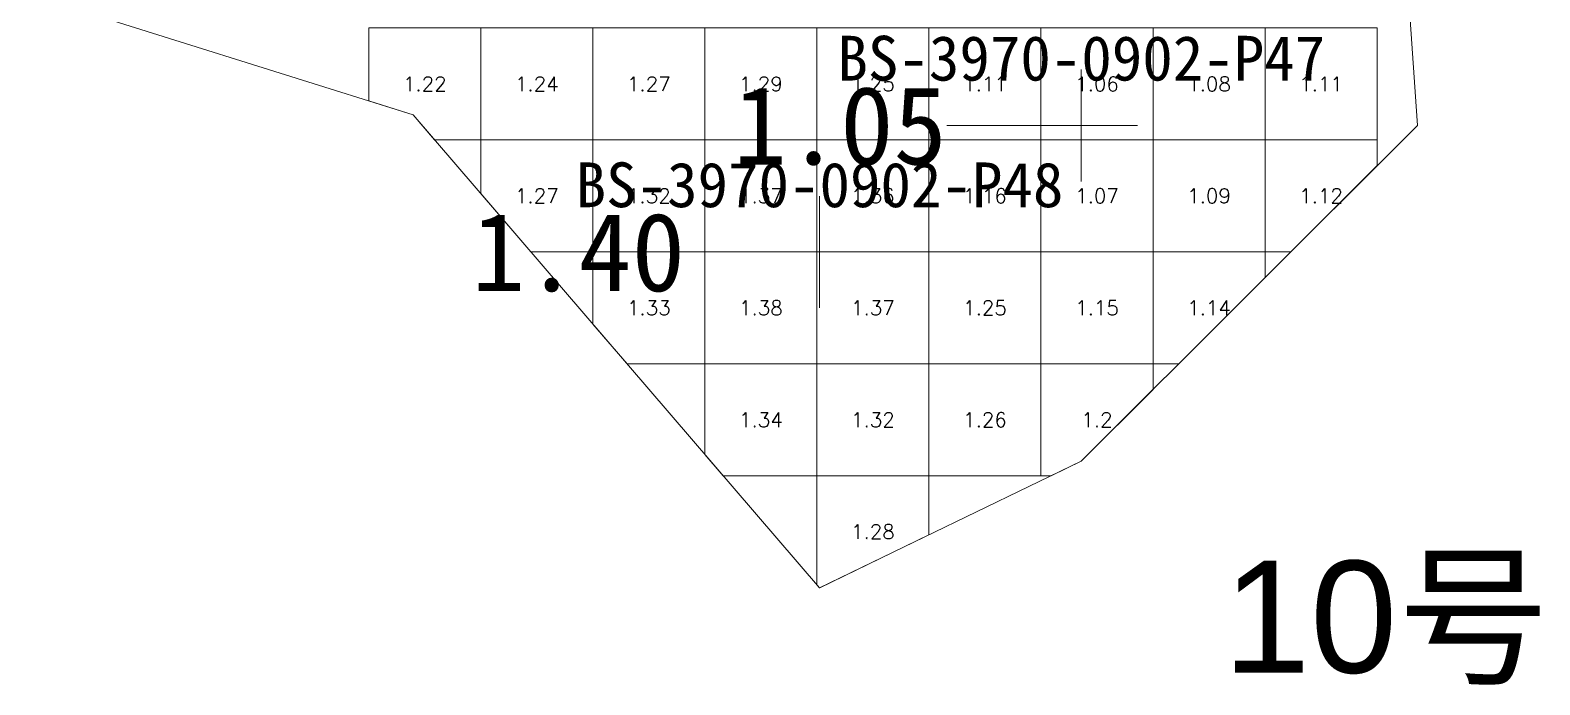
# Model space of a CAD drawing. Header units: inches. Extents: x 469759 to 470079, y 4349683 to 4349873.
# Drawn here: x 469906.16 to 469919.64, y 4349688.88 to 4349694.72 of the extents above; entities that cross this region are included whole.
import ezdxf
from ezdxf.enums import TextEntityAlignment as Align

# ---------------------------------------------------------------- set-up
doc = ezdxf.new("R2010")
doc.units = ezdxf.units.IN
doc.header["$MEASUREMENT"] = 0
for name, color, linetype, lineweight in [('孔口文字', 7, 'Continuous', 0), ('点', 7, 'Continuous', 0), ('爆区方格网', 7, 'Continuous', 0), ('线条', 7, 'Continuous', 0), ('钻孔', 7, 'Continuous', 0)]:
    doc.layers.add(name, color=color, linetype=linetype, lineweight=lineweight)
doc.styles.add('3dmine_textStyle_1', font='txt.shx', dxfattribs={"height": 1, "bigfont": 'gbcbig.shx'})
doc.styles.add('3dmine_textStyle_2', font='arial.ttf', dxfattribs={"height": 1})
doc.styles.add('3dmine_textStyle_3', font='SimSun.ttf', dxfattribs={"height": 1})

msp = doc.modelspace()

# ---------------------------------------------------------------- hatches: boundary and pattern name
at = {"layer": '钻孔', "linetype": 'Continuous', "lineweight": 0, "true_color": 0x0000ff, "extrusion": (0, 1, 0)}
for points in [[(-469916.547, 3959.686), (-469915.547, 3959.686), (-469915.547, 3971.686), (-469916.547, 3971.686)], [(-469914.21, 3959.672), (-469913.21, 3959.672), (-469913.21, 3971.672), (-469914.21, 3971.672)]]:
    msp.add_hatch(color=5, dxfattribs=at).paths.add_polyline_path(points, flags=0)

# ---------------------------------------------------------------- linework, layer by layer
at = {"color": 5, "linetype": 'Continuous', "lineweight": 0, "true_color": 0x0000ff}
msp.add_lwpolyline([(469913.21, 4349689.742), (469915.547, 4349690.873), (469918.547, 4349693.873), (469918.261, 4349698.003), (469914.894, 4349700.922), (469912.103, 4349701.974), (469909.171, 4349700.013), (469906.698, 4349696.739), (469906.165, 4349695.041), (469909.582, 4349693.968), (469913.21, 4349689.742)], dxfattribs=at)
at = {"layer": '点', "color": 138, "linetype": 'Continuous', "lineweight": 0, "true_color": 0x004c4c}
for points, elevation in [([(469915.547, 4349693.373), (469915.547, 4349694.373)], 3971.686), ([(469916.047, 4349693.873), (469915.047, 4349693.873)], 3971.686), ([(469913.21, 4349692.242), (469913.21, 4349693.242)], 3971.672), ([(469913.71, 4349692.742), (469912.71, 4349692.742)], 3971.672)]:
    msp.add_lwpolyline(points, dxfattribs=dict(at, elevation=elevation))
at = {"layer": '爆区方格网', "color": 5, "linetype": 'Continuous', "lineweight": 0, "true_color": 0x0000ff, "elevation": 3971.672}
for points in [[(469910.187, 4349693.743), (469909.775, 4349693.743), (469909.582, 4349693.968), (469909.187, 4349694.092), (469909.187, 4349694.743), (469910.187, 4349694.743), (469910.187, 4349693.743)], [(469911.187, 4349693.743), (469910.187, 4349693.743), (469910.187, 4349694.743), (469911.187, 4349694.743), (469911.187, 4349693.743)], [(469912.187, 4349693.743), (469911.187, 4349693.743), (469911.187, 4349694.743), (469912.187, 4349694.743), (469912.187, 4349693.743)], [(469913.187, 4349693.743), (469912.187, 4349693.743), (469912.187, 4349694.743), (469913.187, 4349694.743), (469913.187, 4349693.743)], [(469914.187, 4349693.743), (469913.187, 4349693.743), (469913.187, 4349694.743), (469914.187, 4349694.743), (469914.187, 4349693.743)], [(469915.187, 4349693.743), (469914.187, 4349693.743), (469914.187, 4349694.743), (469915.187, 4349694.743), (469915.187, 4349693.743)], [(469916.187, 4349693.743), (469915.187, 4349693.743), (469915.187, 4349694.743), (469916.187, 4349694.743), (469916.187, 4349693.743)], [(469917.187, 4349693.743), (469916.187, 4349693.743), (469916.187, 4349694.743), (469917.187, 4349694.743), (469917.187, 4349693.743)], [(469918.187, 4349693.743), (469917.187, 4349693.743), (469917.187, 4349694.743), (469918.187, 4349694.743), (469918.187, 4349693.743)], [(469911.187, 4349692.743), (469910.633, 4349692.743), (469910.187, 4349693.263), (469910.187, 4349693.743), (469911.187, 4349693.743), (469911.187, 4349692.743)], [(469912.187, 4349692.743), (469911.187, 4349692.743), (469911.187, 4349693.743), (469912.187, 4349693.743), (469912.187, 4349692.743)], [(469913.187, 4349692.743), (469912.187, 4349692.743), (469912.187, 4349693.743), (469913.187, 4349693.743), (469913.187, 4349692.743)], [(469914.187, 4349692.743), (469913.187, 4349692.743), (469913.187, 4349693.743), (469914.187, 4349693.743), (469914.187, 4349692.743)], [(469915.187, 4349692.743), (469914.187, 4349692.743), (469914.187, 4349693.743), (469915.187, 4349693.743), (469915.187, 4349692.743)], [(469916.187, 4349692.743), (469915.187, 4349692.743), (469915.187, 4349693.743), (469916.187, 4349693.743), (469916.187, 4349692.743)], [(469917.187, 4349692.743), (469916.187, 4349692.743), (469916.187, 4349693.743), (469917.187, 4349693.743), (469917.187, 4349692.743)], [(469918.187, 4349693.514), (469917.417, 4349692.743), (469917.187, 4349692.743), (469917.187, 4349693.743), (469918.187, 4349693.743), (469918.187, 4349693.514)], [(469912.187, 4349691.743), (469911.492, 4349691.743), (469911.187, 4349692.098), (469911.187, 4349692.743), (469912.187, 4349692.743), (469912.187, 4349691.743)], [(469913.187, 4349691.743), (469912.187, 4349691.743), (469912.187, 4349692.743), (469913.187, 4349692.743), (469913.187, 4349691.743)], [(469914.187, 4349691.743), (469913.187, 4349691.743), (469913.187, 4349692.743), (469914.187, 4349692.743), (469914.187, 4349691.743)], [(469915.187, 4349691.743), (469914.187, 4349691.743), (469914.187, 4349692.743), (469915.187, 4349692.743), (469915.187, 4349691.743)], [(469916.187, 4349691.743), (469915.187, 4349691.743), (469915.187, 4349692.743), (469916.187, 4349692.743), (469916.187, 4349691.743)], [(469917.187, 4349692.514), (469916.417, 4349691.743), (469916.187, 4349691.743), (469916.187, 4349692.743), (469917.187, 4349692.743), (469917.187, 4349692.514)], [(469913.187, 4349690.743), (469912.351, 4349690.743), (469912.187, 4349690.933), (469912.187, 4349691.743), (469913.187, 4349691.743), (469913.187, 4349690.743)], [(469914.187, 4349690.743), (469913.187, 4349690.743), (469913.187, 4349691.743), (469914.187, 4349691.743), (469914.187, 4349690.743)], [(469915.187, 4349690.743), (469914.187, 4349690.743), (469914.187, 4349691.743), (469915.187, 4349691.743), (469915.187, 4349690.743)], [(469916.187, 4349691.514), (469915.547, 4349690.873), (469915.279, 4349690.743), (469915.187, 4349690.743), (469915.187, 4349691.743), (469916.187, 4349691.743), (469916.187, 4349691.514)], [(469914.187, 4349690.215), (469913.212, 4349689.743), (469913.209, 4349689.743), (469913.187, 4349689.768), (469913.187, 4349690.743), (469914.187, 4349690.743), (469914.187, 4349690.215)]]:
    msp.add_lwpolyline(points, dxfattribs=at)
at = {"layer": '线条', "color": 138, "linetype": 'Continuous', "lineweight": 0, "true_color": 0x004c4c}
for points, elevation in [([(469915.547, 4349693.873), (469915.547, 4349693.873), (469915.547, 4349693.873)], 3971.686), ([(469913.21, 4349692.742), (469913.21, 4349692.742), (469913.21, 4349692.742)], 3971.672)]:
    msp.add_lwpolyline(points, dxfattribs=dict(at, elevation=elevation))
at = {"layer": '钻孔', "color": 5, "linetype": 'Continuous', "lineweight": 0, "true_color": 0x0000ff}
for points, elevation in [([(469915.547, 4349693.873), (469914.347, 4349693.873)], 3971.686), ([(469915.547, 4349693.873), (469914.347, 4349693.873)], 3959.686), ([(469913.21, 4349692.742), (469912.01, 4349692.742)], 3971.672), ([(469913.21, 4349692.742), (469912.01, 4349692.742)], 3959.672)]:
    msp.add_lwpolyline(points, dxfattribs=dict(at, elevation=elevation))

# ---------------------------------------------------------------- texts
at = {"color": 5, "linetype": 'Continuous', "lineweight": 0, "true_color": 0x0000ff, "style": '3dmine_textStyle_1'}
for s, p in [('1.22', (469909.687, 4349694.243, 3971.672)), ('1.24', (469910.687, 4349694.243, 3971.672)), ('1.27', (469911.687, 4349694.243, 3971.672)), ('1.29', (469912.687, 4349694.243, 3971.672)), ('1.25', (469913.687, 4349694.243, 3971.672)), ('1.11', (469914.687, 4349694.243, 3971.672)), ('1.06', (469915.687, 4349694.243, 3971.672)), ('1.08', (469916.687, 4349694.243, 3971.672)), ('1.11', (469917.687, 4349694.243, 3971.672)), ('1.27', (469910.687, 4349693.243, 3971.672)), ('1.32', (469911.687, 4349693.243, 3971.672)), ('1.37', (469912.687, 4349693.243, 3971.672)), ('1.36', (469913.687, 4349693.243, 3971.672)), ('1.16', (469914.687, 4349693.243, 3971.672)), ('1.07', (469915.687, 4349693.243, 3971.672)), ('1.09', (469916.687, 4349693.243, 3971.672)), ('1.12', (469917.687, 4349693.243, 3971.672)), ('1.33', (469911.687, 4349692.243, 3971.672)), ('1.38', (469912.687, 4349692.243, 3971.672)), ('1.37', (469913.687, 4349692.243, 3971.672)), ('1.25', (469914.687, 4349692.243, 3971.672)), ('1.15', (469915.687, 4349692.243, 3971.672)), ('1.14', (469916.687, 4349692.243, 3971.672)), ('1.34', (469912.687, 4349691.243, 3971.672)), ('1.32', (469913.687, 4349691.243, 3971.672)), ('1.26', (469914.687, 4349691.243, 3971.672)), ('1.2', (469915.687, 4349691.243, 3971.672)), ('1.28', (469913.687, 4349690.243, 3971.672))]:
    msp.add_text(s, height=0.13, dxfattribs=at).set_placement(p, align=Align.MIDDLE_CENTER)
at = {"color": 7, "linetype": 'Continuous', "lineweight": 0, "style": '3dmine_textStyle_2'}
msp.add_text('10号', height=1, dxfattribs=at).set_placement((469916.813, 4349688.983, 1985.963))
at = {"layer": '孔口文字', "color": 138, "linetype": 'Continuous', "lineweight": 0, "true_color": 0x004c4c, "style": '3dmine_textStyle_3'}
for s, p in [('BS-3970-0902-P47', (469915.547, 4349694.273, 3971.686)), ('BS-3970-0902-P48', (469913.21, 4349693.142, 3971.672))]:
    msp.add_text(s, height=0.4, dxfattribs=at).set_placement(p, align=Align.CENTER)
at = {"layer": '钻孔', "color": 5, "linetype": 'Continuous', "lineweight": 0, "true_color": 0x0000ff, "style": '3dmine_textStyle_3'}
for s, p in [('1.05', (469914.347, 4349693.873, 3971.686)), ('1.40', (469912.01, 4349692.742, 3971.672))]:
    msp.add_text(s, height=0.7, dxfattribs=at).set_placement(p, align=Align.MIDDLE_RIGHT)

doc.saveas('drawing.dxf')
